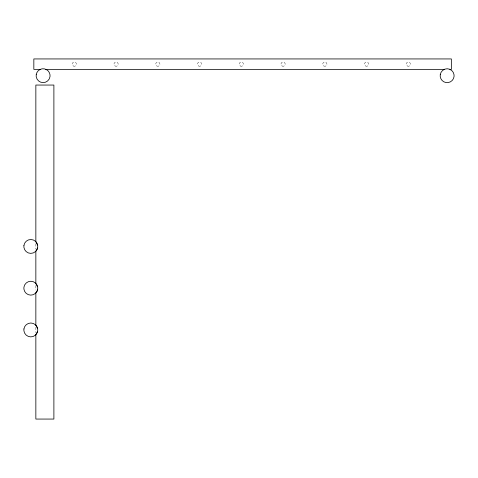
<?xml version="1.0" encoding="UTF-8"?>
<svg xmlns="http://www.w3.org/2000/svg" width="478" height="478" viewBox="0 0 478 478"><rect width="100%" height="100%" fill="white"/><g stroke="black" fill="none" stroke-linecap="round" stroke-linejoin="round"><path stroke-width="0.36" stroke-dasharray="2.39 1.79" d="M35.85 243.858L35.85 249.074M35.85 285.611L35.85 290.08M35.85 327.358L35.85 332.58M198.543 65.964A2.085 2.085 0 0 0 201.68 64.154A2.085 2.085 0 0 0 198.543 62.343A2.085 2.085 0 0 0 198.543 65.964M365.55 65.964A2.085 2.085 0 0 0 368.681 64.154A2.085 2.085 0 0 0 365.55 62.343A2.085 2.085 0 0 0 365.55 65.964M156.796 65.964A2.085 2.085 0 0 0 159.927 64.154A2.085 2.085 0 0 0 156.796 62.343A2.085 2.085 0 0 0 156.796 65.964M282.05 65.964A2.085 2.085 0 0 0 285.181 64.154A2.085 2.085 0 0 0 282.05 62.343A2.085 2.085 0 0 0 282.05 65.964M240.297 65.964A2.085 2.085 0 0 0 243.427 64.154A2.085 2.085 0 0 0 240.297 62.343A2.085 2.085 0 0 0 240.297 65.964M407.304 65.964A2.085 2.085 0 0 0 410.435 64.154A2.085 2.085 0 0 0 407.304 62.343A2.085 2.085 0 0 0 407.304 65.964M323.803 65.964A2.085 2.085 0 0 0 326.934 64.154A2.085 2.085 0 0 0 323.803 62.343A2.085 2.085 0 0 0 323.803 65.964M115.043 65.964A2.085 2.085 0 0 0 118.174 64.154A2.085 2.085 0 0 0 115.043 62.343A2.085 2.085 0 0 0 115.043 65.964M73.289 65.964A2.085 2.085 0 0 0 76.42 64.154A2.085 2.085 0 0 0 73.289 62.343A2.085 2.085 0 0 0 73.289 65.964"/><path stroke-width="0.72" d="M37.696 289.166L37.714 287.35A6.961 6.961 0 0 0 23.918 287.218L23.9 289.035A6.961 6.961 0 0 0 37.696 289.166L37.212 290.917L35.85 292.906M37.535 247.998L36.704 250.018M37.535 331.499L35.975 334.54M35.975 251.034L36.286 250.729M40.546 69.376L33.836 69.376L33.836 58.937L451.351 58.937L451.351 69.376L449.864 69.376M45.763 69.376L444.642 69.376M35.975 241.856L37.565 245.011M35.85 283.484L37.565 286.758M35.975 325.357L37.565 328.511M35.85 241.623L35.85 85.054L53.889 85.054L53.889 419.063L35.85 419.063L35.85 334.815M35.85 251.314L35.85 283.37M35.85 293.062L35.85 325.124M23.918 245.465L23.9 247.281A6.961 6.961 0 0 0 37.696 247.413L37.714 245.596A6.961 6.961 0 0 0 23.918 245.465M23.918 328.972L23.9 330.788A6.961 6.961 0 0 0 37.696 330.913L37.714 329.097A6.961 6.961 0 0 0 23.918 328.972M36.22 74.717L36.203 76.534A6.961 6.961 0 0 0 49.999 76.659L50.017 74.843A6.961 6.961 0 0 0 36.22 74.717M440.25 74.717L440.232 76.534A6.961 6.961 0 0 0 454.034 76.659L454.046 74.843A6.961 6.961 0 0 0 440.25 74.717"/></g></svg>
